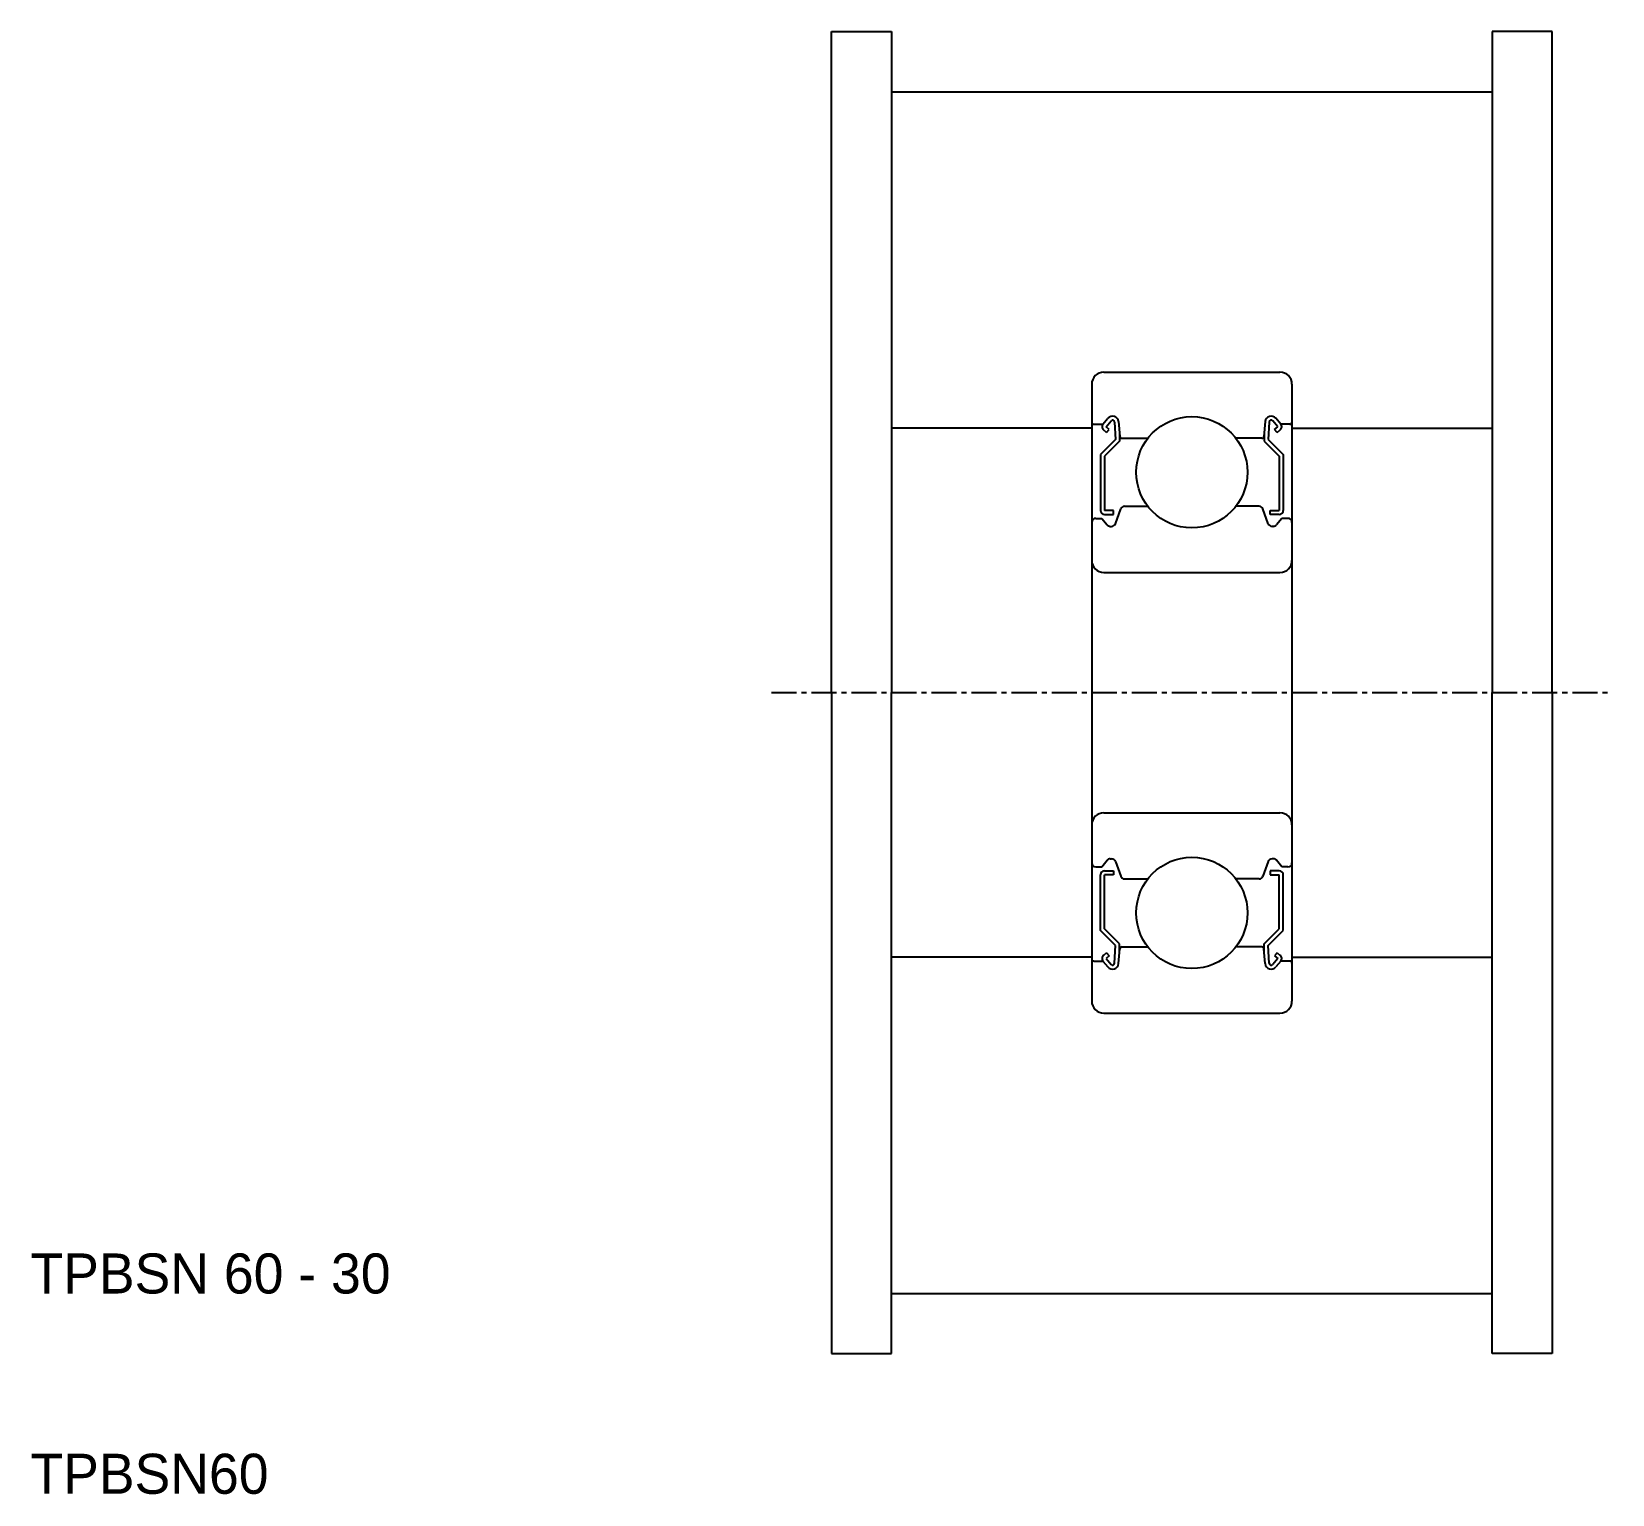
# Model space of a CAD drawing. Extents: x 83.1 to 162, y 78.5 to 151.6.
import ezdxf

# ---------------------------------------------------------------- set-up
doc = ezdxf.new("R2010")
doc.units = 0
doc.linetypes.add('CENTER', pattern=[2, 1.25, -0.25, 0.25, -0.25])
doc.linetypes.add('DASHED', pattern=[19.05, 12.7, -6.35])
doc.layers.get('0').update_dxf_attribs({"linetype": 'CONTINUOUS'})
doc.layers.add('CENTER', color=1, linetype='CENTER')

msp = doc.modelspace()

# ---------------------------------------------------------------- linework, layer by layer
for p, q in [((123.031, 118.551), (123.031, 151.551)), ((123.031, 151.551), (126.031, 151.551)), ((126.031, 151.551), (126.031, 148.551)), ((159.031, 151.551), (156.031, 151.551)), ((156.031, 151.551), (156.031, 148.551)), ((159.031, 118.551), (159.031, 151.551)), ((126.031, 148.551), (156.031, 148.551)), ((126.031, 148.551), (126.031, 118.551)), ((156.031, 148.551), (156.031, 118.551)), ((136.631, 134.551), (145.431, 134.551)), ((136.031, 133.951), (136.031, 103.151)), ((146.031, 133.951), (146.031, 103.151)), ((136.131, 131.951), (136.591, 131.951)), ((136.591, 131.951), (136.84, 132.248)), ((136.744, 131.822), (136.994, 132.12)), ((137.17, 132.061), (137.214, 131.184)), ((137.369, 132.082), (137.434, 131.342)), ((144.692, 132.082), (144.628, 131.342)), ((144.891, 132.061), (144.848, 131.184)), ((145.318, 131.822), (145.067, 132.12)), ((145.471, 131.951), (145.221, 132.248)), ((145.931, 131.951), (145.471, 131.951)), ((137.214, 131.184), (136.464, 130.434)), ((136.769, 131.541), (136.616, 131.669)), ((137.414, 131.101), (136.664, 130.351)), ((136.897, 131.694), (136.744, 131.822)), ((136.769, 131.541), (136.897, 131.694)), ((137.414, 131.571), (137.414, 131.101)), ((137.533, 131.251), (138.833, 131.251)), ((144.528, 131.251), (143.228, 131.251)), ((144.648, 131.571), (144.648, 131.101)), ((144.648, 131.101), (145.398, 130.351)), ((144.848, 131.184), (145.598, 130.434)), ((145.165, 131.694), (145.318, 131.822)), ((145.293, 131.541), (145.165, 131.694)), ((145.293, 131.541), (145.446, 131.669)), ((136.464, 130.434), (136.464, 127.651)), ((136.664, 130.351), (136.664, 127.651)), ((145.398, 130.351), (145.398, 127.651)), ((145.598, 130.434), (145.598, 127.651)), ((136.231, 127.251), (136.531, 127.251)), ((136.531, 127.251), (136.806, 126.922)), ((137.114, 127.651), (136.664, 127.651)), ((136.664, 127.451), (137.114, 127.451)), ((137.114, 127.451), (137.114, 127.651)), ((137.212, 126.982), (137.481, 127.719)), ((137.669, 127.851), (138.833, 127.851)), ((144.393, 127.851), (143.228, 127.851)), ((144.849, 126.982), (144.58, 127.719)), ((144.948, 127.651), (145.398, 127.651)), ((144.948, 127.451), (144.948, 127.651)), ((145.398, 127.451), (144.948, 127.451)), ((145.531, 127.251), (145.255, 126.922)), ((145.831, 127.251), (145.531, 127.251)), ((136.959, 126.851), (137.025, 126.851)), ((145.102, 126.851), (145.037, 126.851)), ((136.631, 124.551), (145.431, 124.551)), ((123.031, 118.551), (123.031, 85.551)), ((126.031, 88.551), (126.031, 118.551)), ((156.031, 88.551), (156.031, 118.551)), ((159.031, 118.551), (159.031, 85.551)), ((136.631, 112.551), (145.431, 112.551)), ((136.231, 109.851), (136.531, 109.851)), ((136.531, 109.851), (136.806, 110.179)), ((136.959, 110.251), (137.025, 110.251)), ((137.212, 110.119), (137.481, 109.382)), ((144.849, 110.119), (144.58, 109.382)), ((145.102, 110.251), (145.037, 110.251)), ((145.531, 109.851), (145.255, 110.179)), ((145.831, 109.851), (145.531, 109.851)), ((136.464, 106.668), (136.464, 109.451)), ((136.664, 109.651), (137.114, 109.651)), ((136.664, 106.751), (136.664, 109.451)), ((137.114, 109.451), (136.664, 109.451)), ((137.114, 109.651), (137.114, 109.451)), ((137.669, 109.251), (138.833, 109.251)), ((144.393, 109.251), (143.228, 109.251)), ((145.398, 109.651), (144.948, 109.651)), ((144.948, 109.651), (144.948, 109.451)), ((144.948, 109.451), (145.398, 109.451)), ((145.398, 106.751), (145.398, 109.451)), ((145.598, 106.668), (145.598, 109.451)), ((137.214, 105.918), (136.464, 106.668)), ((137.414, 106.001), (136.664, 106.751)), ((144.648, 106.001), (145.398, 106.751)), ((144.848, 105.918), (145.598, 106.668)), ((137.17, 105.041), (137.214, 105.918)), ((137.414, 105.531), (137.414, 106.001)), ((137.533, 105.851), (138.833, 105.851)), ((144.528, 105.851), (143.228, 105.851)), ((144.648, 105.531), (144.648, 106.001)), ((144.891, 105.041), (144.848, 105.918)), ((136.131, 105.151), (136.591, 105.151)), ((136.591, 105.151), (136.84, 104.853)), ((136.769, 105.561), (136.616, 105.433)), ((136.897, 105.408), (136.744, 105.28)), ((136.744, 105.28), (136.994, 104.981)), ((136.769, 105.561), (136.897, 105.408)), ((137.369, 105.02), (137.434, 105.76)), ((144.692, 105.02), (144.628, 105.76)), ((145.318, 105.28), (145.067, 104.981)), ((145.293, 105.561), (145.165, 105.408)), ((145.165, 105.408), (145.318, 105.28)), ((145.471, 105.151), (145.221, 104.853)), ((145.293, 105.561), (145.446, 105.433)), ((145.931, 105.151), (145.471, 105.151)), ((136.631, 102.551), (145.431, 102.551)), ((139.031, 102.551), (139.031, 102.551)), ((141.031, 102.551), (141.031, 102.551)), ((126.031, 88.551), (156.031, 88.551)), ((126.031, 85.551), (126.031, 88.551)), ((156.031, 85.551), (156.031, 88.551)), ((123.031, 85.551), (126.031, 85.551)), ((159.031, 85.551), (156.031, 85.551))]:
    msp.add_line(p, q)
at = {"color": 3, "linetype": 'DASHED'}
for p, q in [((136.031, 131.751), (126.031, 131.751)), ((146.031, 131.751), (156.031, 131.751)), ((136.031, 105.351), (126.031, 105.351)), ((146.031, 105.351), (156.031, 105.351))]:
    msp.add_line(p, q, dxfattribs=at)
for centre in [(141.031, 129.551), (141.031, 129.551), (141.031, 107.551), (141.031, 107.551)]:
    msp.add_circle(centre, 2.778)
for centre, radius, start, end in [((136.631, 133.951), 0.6, 90, 180), ((145.431, 133.951), 0.6, 0, 90), ((136.131, 132.051), 0.1, 180, 270), ((136.744, 131.822), 0.2, 140.00119, 230.08703), ((137.07, 132.055), 0.3, 4.99683, 140.00119), ((137.071, 132.056), 0.1, 2.81979, 140.00022), ((144.991, 132.055), 0.3, 39.99881, 175.00317), ((144.991, 132.056), 0.1, 39.99978, 177.18021), ((145.317, 131.822), 0.2, 309.91297, 39.99881), ((145.931, 132.051), 0.1, 270, 0), ((137.533, 131.351), 0.1, 184.99683, 270), ((144.528, 131.351), 0.1, 270, 355.00317), ((136.231, 127.051), 0.2, 90, 180), ((136.664, 127.651), 0.2, 180, 270), ((137.669, 127.651), 0.2, 90, 159.99165), ((144.393, 127.651), 0.2, 20.00835, 90), ((145.398, 127.651), 0.2, 270, 0), ((145.831, 127.051), 0.2, 0, 90), ((136.959, 127.051), 0.2, 219.9952, 270), ((137.025, 127.051), 0.2, 270, 339.99165), ((145.037, 127.051), 0.2, 200.00835, 270), ((145.102, 127.051), 0.2, 270, 320.0048), ((136.631, 125.151), 0.6, 180, 270), ((145.431, 125.151), 0.6, 270, 0), ((136.631, 111.951), 0.6, 90, 180), ((145.431, 111.951), 0.6, 0, 90), ((136.231, 110.051), 0.2, 180, 270), ((136.959, 110.051), 0.2, 90, 140.0048), ((137.025, 110.051), 0.2, 20.00835, 90), ((145.037, 110.051), 0.2, 90, 159.99165), ((145.102, 110.051), 0.2, 39.9952, 90), ((145.831, 110.051), 0.2, 270, 0), ((136.664, 109.451), 0.2, 90, 180), ((137.669, 109.451), 0.2, 200.00835, 270), ((144.393, 109.451), 0.2, 270, 339.99165), ((145.398, 109.451), 0.2, 0, 90), ((137.533, 105.751), 0.1, 90, 175.00317), ((144.528, 105.751), 0.1, 4.99683, 90), ((136.131, 105.051), 0.1, 90, 180), ((136.744, 105.279), 0.2, 129.91297, 219.99881), ((137.07, 105.046), 0.3, 219.99881, 355.00317), ((137.071, 105.046), 0.1, 219.99978, 357.18021), ((144.991, 105.046), 0.3, 184.99683, 320.00119), ((144.991, 105.046), 0.1, 182.81979, 320.00022), ((145.317, 105.279), 0.2, 320.00119, 50.08703), ((145.931, 105.051), 0.1, 0, 90), ((136.631, 103.151), 0.6, 180, 270), ((145.431, 103.151), 0.6, 270, 0)]:
    msp.add_arc(centre, radius, start, end)
at = {"layer": 'CENTER', "color": 1, "linetype": 'CENTER'}
msp.add_line((120.031, 118.551), (162.031, 118.551), dxfattribs=at)

# ---------------------------------------------------------------- texts
for s, p in [('TPBSN 60 - 30', (83.031, 88.551)), ('TPBSN60', (83.031, 78.551))]:
    msp.add_text(s, height=2).set_placement(p)

doc.saveas('drawing.dxf')
